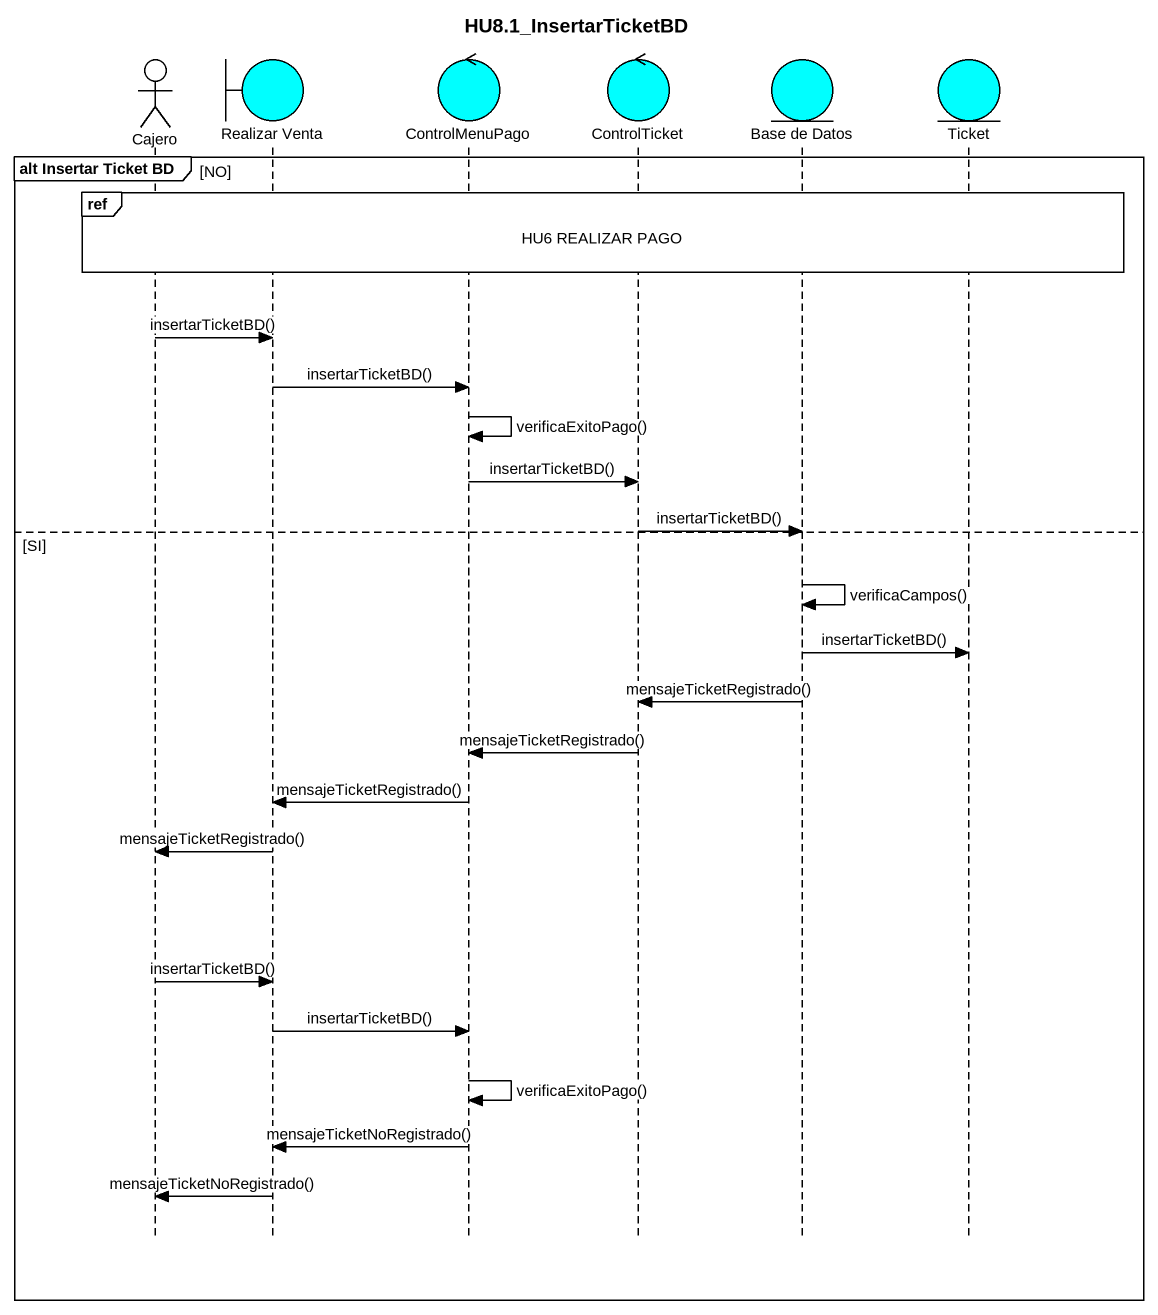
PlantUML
@startuml
title HU8.1_InsertarTicketBD
hide footbox
actor Cajero #FFFFFF
boundary "Realizar Venta" as Realizar_Venta #00FFFF
control ControlMenuPago #00FFFF
control ControlTicket #00FFFF
entity "Base de Datos" as Base_de_Datos #00FFFF
entity Ticket #00FFFF

group alt Insertar Ticket BD [NO]
  ref over Cajero, Realizar_Venta, ControlMenuPago, ControlTicket, Base_de_Datos, Ticket : HU6 REALIZAR PAGO
  Cajero -> Realizar_Venta : insertarTicketBD()
  Realizar_Venta -> ControlMenuPago : insertarTicketBD()
  ControlMenuPago -> ControlMenuPago : verificaExitoPago()
  ControlMenuPago -> ControlTicket : insertarTicketBD()
  ControlTicket -> Base_de_Datos : insertarTicketBD()
else SI
  Base_de_Datos -> Base_de_Datos : verificaCampos()
  Base_de_Datos -> Ticket : insertarTicketBD()
  Base_de_Datos -> ControlTicket : mensajeTicketRegistrado()
  ControlTicket -> ControlMenuPago : mensajeTicketRegistrado()
  ControlMenuPago -> Realizar_Venta : mensajeTicketRegistrado()
  Realizar_Venta -> Cajero : mensajeTicketRegistrado()
  Cajero -> Realizar_Venta : insertarTicketBD()
  Realizar_Venta -> ControlMenuPago : insertarTicketBD()
  ControlMenuPago -> ControlMenuPago : verificaExitoPago()
  ControlMenuPago -> Realizar_Venta : mensajeTicketNoRegistrado()
  Realizar_Venta -> Cajero : mensajeTicketNoRegistrado()
end
@enduml
